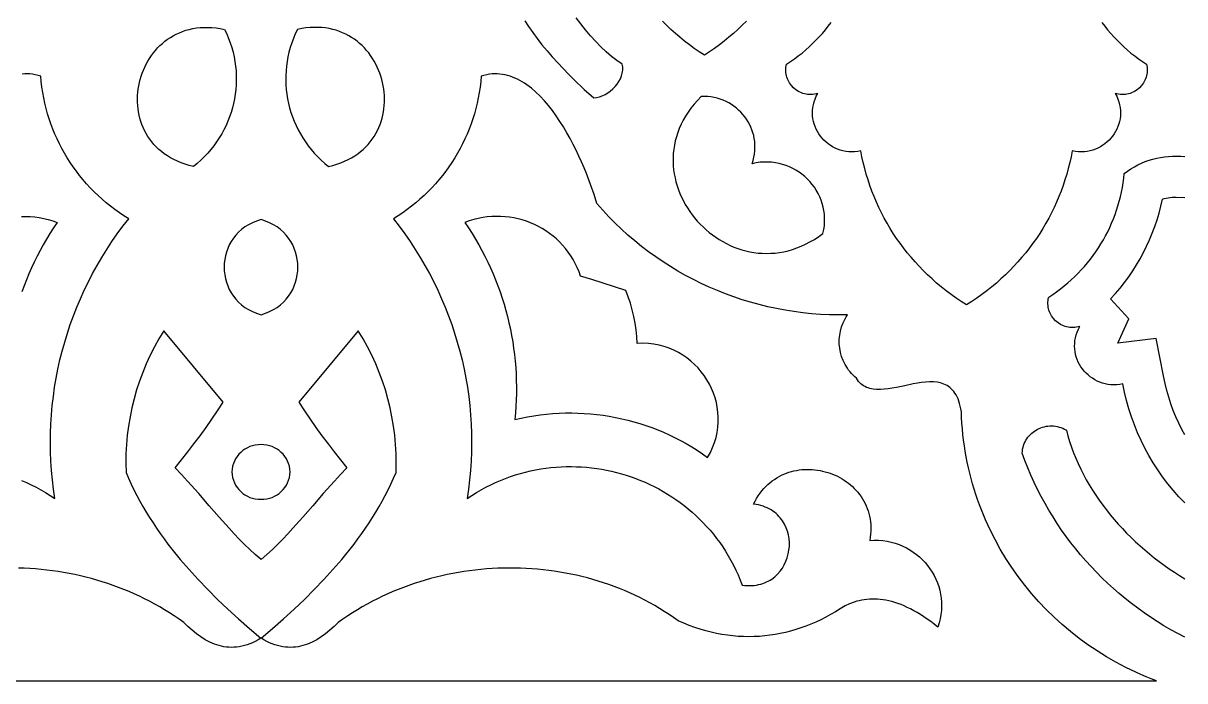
# Model space of a CAD drawing. Extents: x 50 to 3710, y -977 to -877.
# Drawn here: x 1184.6 to 1269.8, y -977.1 to -928.9 of the extents above; entities that cross this region are included whole.
import ezdxf

# ---------------------------------------------------------------- set-up
doc = ezdxf.new("R2010")
doc.units = 0
doc.layers.add('LAYER_1', color=18, linetype='CONTINUOUS')

msp = doc.modelspace()

# ---------------------------------------------------------------- linework, layer by layer
at = {"layer": 'LAYER_1'}
for points in [[(1221.432, -928.699), (1221.699, -929.126), (1221.999, -929.561), (1222.328, -930.004), (1222.68, -930.449), (1223.051, -930.894), (1223.436, -931.336), (1223.831, -931.77), (1224.231, -932.195), (1224.631, -932.606), (1225.027, -933), (1225.787, -933.724), (1226.474, -934.341), (1226.681, -934.319), (1226.89, -934.27), (1227.099, -934.196), (1227.304, -934.099), (1227.504, -933.981), (1227.695, -933.844), (1227.875, -933.69), (1228.041, -933.521), (1228.191, -933.34), (1228.322, -933.147), (1228.431, -932.946), (1228.516, -932.738), (1228.575, -932.525), (1228.593, -932.417), (1228.604, -932.309), (1228.607, -932.2), (1228.602, -932.092), (1228.587, -931.984), (1228.564, -931.876), (1228.172, -931.607), (1227.78, -931.303), (1227.39, -930.966), (1227.003, -930.601), (1226.622, -930.211), (1226.248, -929.8), (1225.885, -929.371), (1225.532, -928.927), (1225.193, -928.473)], [(1237.681, -928.717), (1237.373, -929.025), (1237.056, -929.326), (1236.731, -929.62), (1236.396, -929.906), (1236.054, -930.185), (1235.702, -930.456), (1235.342, -930.72), (1234.974, -930.975), (1234.598, -931.222), (1234.221, -930.975), (1233.853, -930.72), (1233.493, -930.456), (1233.142, -930.185), (1232.799, -929.906), (1232.465, -929.62), (1232.14, -929.326), (1231.823, -929.025), (1231.515, -928.717)], [(1263.767, -928.822), (1263.974, -929.094), (1264.188, -929.361), (1264.41, -929.623), (1264.639, -929.878), (1264.876, -930.127), (1265.121, -930.37), (1265.372, -930.606), (1265.632, -930.835), (1265.898, -931.058), (1266.171, -931.273), (1266.451, -931.482), (1266.738, -931.683), (1267.031, -931.876), (1267.059, -932.002), (1267.078, -932.127), (1267.088, -932.251), (1267.089, -932.373), (1267.081, -932.493), (1267.066, -932.611), (1267.042, -932.726), (1267.011, -932.839), (1266.973, -932.949), (1266.928, -933.055), (1266.817, -933.257), (1266.682, -933.443), (1266.525, -933.61), (1266.348, -933.757), (1266.154, -933.881), (1265.944, -933.98), (1265.834, -934.019), (1265.721, -934.052), (1265.605, -934.077), (1265.487, -934.094), (1265.367, -934.104), (1265.244, -934.106), (1265.121, -934.099), (1264.996, -934.084), (1264.87, -934.06), (1264.744, -934.026), (1264.852, -934.23), (1264.941, -934.436), (1265.013, -934.643), (1265.067, -934.851), (1265.105, -935.058), (1265.127, -935.265), (1265.132, -935.47), (1265.122, -935.673), (1265.098, -935.873), (1265.059, -936.07), (1265.006, -936.263), (1264.94, -936.451), (1264.861, -936.634), (1264.77, -936.811), (1264.667, -936.981), (1264.552, -937.144), (1264.427, -937.299), (1264.291, -937.445), (1264.146, -937.582), (1263.991, -937.71), (1263.828, -937.826), (1263.656, -937.932), (1263.476, -938.026), (1263.289, -938.107), (1263.095, -938.175), (1262.895, -938.229), (1262.689, -938.269), (1262.478, -938.294), (1262.261, -938.303), (1262.041, -938.296), (1261.817, -938.271), (1261.589, -938.229), (1261.504, -938.662), (1261.408, -939.091), (1261.302, -939.517), (1261.184, -939.939), (1261.056, -940.357), (1260.917, -940.771), (1260.767, -941.18), (1260.607, -941.585), (1260.437, -941.986), (1260.256, -942.382), (1260.065, -942.772), (1259.864, -943.158), (1259.653, -943.538), (1259.432, -943.913), (1259.2, -944.282), (1258.959, -944.646), (1258.709, -945.003), (1258.448, -945.354), (1258.178, -945.699), (1257.898, -946.037), (1257.609, -946.369), (1257.311, -946.694), (1257.003, -947.012), (1256.687, -947.322), (1256.361, -947.625), (1256.026, -947.921), (1255.682, -948.209), (1255.329, -948.489), (1254.967, -948.761), (1254.597, -949.025), (1254.218, -949.28), (1253.831, -949.527), (1253.443, -949.28), (1253.064, -949.025), (1252.694, -948.761), (1252.332, -948.489), (1251.98, -948.209), (1251.636, -947.921), (1251.301, -947.625), (1250.975, -947.322), (1250.658, -947.012), (1250.35, -946.694), (1250.052, -946.369), (1249.763, -946.037), (1249.483, -945.699), (1249.213, -945.354), (1248.953, -945.003), (1248.702, -944.646), (1248.461, -944.282), (1248.23, -943.913), (1248.009, -943.538), (1247.797, -943.158), (1247.596, -942.772), (1247.405, -942.382), (1247.224, -941.986), (1247.054, -941.585), (1246.894, -941.18), (1246.745, -940.771), (1246.606, -940.357), (1246.477, -939.939), (1246.36, -939.517), (1246.253, -939.091), (1246.157, -938.662), (1246.073, -938.229), (1245.845, -938.271), (1245.62, -938.296), (1245.4, -938.303), (1245.184, -938.294), (1244.972, -938.269), (1244.766, -938.229), (1244.566, -938.175), (1244.372, -938.107), (1244.185, -938.026), (1244.005, -937.932), (1243.834, -937.826), (1243.67, -937.71), (1243.515, -937.582), (1243.37, -937.445), (1243.234, -937.299), (1243.109, -937.144), (1242.995, -936.981), (1242.892, -936.811), (1242.8, -936.634), (1242.721, -936.451), (1242.655, -936.263), (1242.603, -936.07), (1242.564, -935.873), (1242.539, -935.673), (1242.529, -935.47), (1242.535, -935.265), (1242.556, -935.058), (1242.594, -934.851), (1242.648, -934.643), (1242.72, -934.436), (1242.81, -934.23), (1242.918, -934.026), (1242.791, -934.06), (1242.665, -934.084), (1242.541, -934.099), (1242.417, -934.106), (1242.295, -934.104), (1242.175, -934.094), (1242.056, -934.077), (1241.941, -934.052), (1241.828, -934.019), (1241.718, -933.98), (1241.508, -933.881), (1241.313, -933.757), (1241.136, -933.61), (1240.979, -933.443), (1240.844, -933.257), (1240.734, -933.055), (1240.688, -932.949), (1240.65, -932.839), (1240.619, -932.726), (1240.596, -932.611), (1240.58, -932.493), (1240.573, -932.373), (1240.574, -932.251), (1240.583, -932.127), (1240.602, -932.002), (1240.63, -931.876), (1240.923, -931.683), (1241.21, -931.482), (1241.49, -931.273), (1241.764, -931.058), (1242.03, -930.835), (1242.289, -930.606), (1242.541, -930.37), (1242.785, -930.127), (1243.022, -929.878), (1243.252, -929.623), (1243.474, -929.361), (1243.688, -929.094), (1243.894, -928.822)], [(1136.349, -977.082), (1202.062, -977.082), (1267.775, -977.082), (1267.39, -976.936), (1267.008, -976.783), (1266.63, -976.623), (1266.256, -976.457), (1265.885, -976.285), (1265.519, -976.106), (1264.798, -975.728), (1264.095, -975.326), (1263.408, -974.9), (1262.74, -974.45), (1262.089, -973.977), (1261.458, -973.482), (1260.847, -972.965), (1260.255, -972.427), (1259.684, -971.868), (1259.134, -971.29), (1258.606, -970.692), (1258.101, -970.076), (1257.618, -969.442), (1257.158, -968.79), (1256.723, -968.122), (1256.312, -967.438), (1255.926, -966.738), (1255.566, -966.024), (1255.232, -965.295), (1255.075, -964.926), (1254.924, -964.553), (1254.781, -964.177), (1254.644, -963.798), (1254.515, -963.416), (1254.392, -963.031), (1254.277, -962.643), (1254.168, -962.252), (1254.067, -961.858), (1253.973, -961.462), (1253.887, -961.063), (1253.808, -960.661), (1253.737, -960.257), (1253.673, -959.851), (1253.617, -959.442), (1253.568, -959.031), (1253.528, -958.619), (1253.495, -958.204), (1253.47, -957.787), (1253.453, -957.368), (1253.417, -957.15), (1253.375, -956.946), (1253.325, -956.755), (1253.269, -956.578), (1253.207, -956.413), (1253.139, -956.26), (1253.066, -956.12), (1252.986, -955.991), (1252.902, -955.873), (1252.812, -955.766), (1252.717, -955.669), (1252.617, -955.583), (1252.512, -955.505), (1252.404, -955.437), (1252.291, -955.378), (1252.174, -955.327), (1252.053, -955.284), (1251.929, -955.248), (1251.67, -955.198), (1251.399, -955.174), (1251.118, -955.172), (1250.828, -955.188), (1250.53, -955.221), (1250.227, -955.267), (1249.92, -955.322), (1249.3, -955.448), (1248.683, -955.574), (1248.379, -955.629), (1248.081, -955.675), (1247.79, -955.708), (1247.508, -955.725), (1247.236, -955.723), (1246.976, -955.698), (1246.729, -955.649), (1246.611, -955.613), (1246.497, -955.57), (1246.388, -955.519), (1246.282, -955.46), (1246.182, -955.392), (1246.086, -955.315), (1245.995, -955.228), (1245.909, -955.132), (1245.828, -955.025), (1245.753, -954.907), (1245.626, -954.795), (1245.505, -954.678), (1245.391, -954.557), (1245.283, -954.431), (1245.182, -954.302), (1245.088, -954.169), (1244.921, -953.893), (1244.781, -953.606), (1244.668, -953.309), (1244.583, -953.005), (1244.526, -952.695), (1244.497, -952.382), (1244.497, -952.067), (1244.525, -951.752), (1244.581, -951.44), (1244.666, -951.133), (1244.78, -950.832), (1244.848, -950.685), (1244.924, -950.54), (1245.006, -950.397), (1245.096, -950.258), (1244.434, -950.263), (1243.774, -950.25), (1243.116, -950.219), (1242.462, -950.169), (1241.81, -950.102), (1241.162, -950.017), (1240.518, -949.914), (1239.878, -949.794), (1239.243, -949.657), (1238.613, -949.502), (1237.988, -949.331), (1237.369, -949.143), (1236.755, -948.938), (1236.148, -948.716), (1235.548, -948.479), (1234.955, -948.225), (1234.369, -947.955), (1233.79, -947.669), (1233.22, -947.367), (1232.659, -947.05), (1232.106, -946.718), (1231.562, -946.37), (1231.027, -946.007), (1230.502, -945.629), (1229.988, -945.237), (1229.484, -944.83), (1228.991, -944.408), (1228.509, -943.972), (1228.038, -943.522), (1227.579, -943.058), (1227.133, -942.58), (1226.699, -942.088), (1226.499, -941.427), (1226.245, -940.687), (1225.941, -939.888), (1225.771, -939.472), (1225.588, -939.049), (1225.393, -938.62), (1225.187, -938.189), (1224.97, -937.757), (1224.742, -937.326), (1224.502, -936.9), (1224.253, -936.481), (1223.993, -936.07), (1223.722, -935.671), (1223.442, -935.285), (1223.153, -934.916), (1222.854, -934.564), (1222.546, -934.234), (1222.229, -933.927), (1221.903, -933.645), (1221.569, -933.392), (1221.399, -933.276), (1221.227, -933.168), (1221.052, -933.068), (1220.876, -932.977), (1220.698, -932.895), (1220.519, -932.821), (1220.337, -932.757), (1220.153, -932.703), (1219.968, -932.659), (1219.781, -932.624), (1219.592, -932.601), (1219.402, -932.588), (1219.209, -932.586), (1219.015, -932.596), (1218.82, -932.617), (1218.623, -932.651), (1218.424, -932.697), (1218.224, -932.755), (1218.188, -933.157), (1218.14, -933.557), (1218.081, -933.954), (1218.009, -934.348), (1217.926, -934.738), (1217.831, -935.125), (1217.725, -935.509), (1217.607, -935.888), (1217.479, -936.263), (1217.339, -936.633), (1217.189, -936.999), (1217.028, -937.36), (1216.856, -937.716), (1216.674, -938.067), (1216.482, -938.412), (1216.28, -938.751), (1216.067, -939.084), (1215.845, -939.411), (1215.613, -939.732), (1215.371, -940.046), (1215.12, -940.353), (1214.859, -940.653), (1214.59, -940.946), (1214.311, -941.231), (1214.023, -941.508), (1213.727, -941.777), (1213.422, -942.038), (1213.109, -942.291), (1212.787, -942.535), (1212.457, -942.77), (1212.119, -942.996), (1211.772, -943.212), (1212.198, -943.761), (1212.608, -944.318), (1213.001, -944.884), (1213.38, -945.459), (1213.742, -946.042), (1214.088, -946.633), (1214.418, -947.232), (1214.732, -947.838), (1215.029, -948.451), (1215.311, -949.07), (1215.575, -949.696), (1215.824, -950.328), (1216.055, -950.965), (1216.27, -951.608), (1216.468, -952.256), (1216.65, -952.909), (1216.814, -953.565), (1216.961, -954.226), (1217.091, -954.891), (1217.204, -955.559), (1217.3, -956.23), (1217.378, -956.903), (1217.438, -957.58), (1217.481, -958.258), (1217.507, -958.937), (1217.515, -959.619), (1217.505, -960.301), (1217.476, -960.984), (1217.43, -961.668), (1217.366, -962.351), (1217.284, -963.035), (1217.183, -963.717), (1217.524, -963.493), (1217.868, -963.281), (1218.216, -963.081), (1218.567, -962.892), (1218.921, -962.714), (1219.278, -962.548), (1219.638, -962.393), (1220.001, -962.25), (1220.365, -962.118), (1220.732, -961.996), (1221.1, -961.886), (1221.47, -961.788), (1221.842, -961.699), (1222.214, -961.622), (1222.588, -961.556), (1222.962, -961.5), (1223.337, -961.455), (1223.711, -961.421), (1224.086, -961.397), (1224.461, -961.384), (1224.835, -961.381), (1225.209, -961.388), (1225.582, -961.405), (1225.953, -961.433), (1226.324, -961.471), (1226.693, -961.519), (1227.06, -961.577), (1227.425, -961.644), (1227.788, -961.722), (1228.148, -961.809), (1228.506, -961.906), (1228.861, -962.012), (1229.213, -962.128), (1229.561, -962.254), (1229.906, -962.389), (1230.248, -962.533), (1230.585, -962.687), (1230.918, -962.849), (1231.247, -963.021), (1231.571, -963.202), (1231.89, -963.392), (1232.204, -963.59), (1232.512, -963.798), (1232.816, -964.014), (1233.113, -964.239), (1233.404, -964.473), (1233.689, -964.715), (1233.968, -964.966), (1234.24, -965.225), (1234.505, -965.493), (1234.763, -965.768), (1235.014, -966.052), (1235.257, -966.344), (1235.493, -966.644), (1235.72, -966.953), (1235.939, -967.269), (1236.15, -967.592), (1236.352, -967.924), (1236.546, -968.264), (1236.73, -968.611), (1236.905, -968.965), (1237.07, -969.327), (1237.225, -969.697), (1237.371, -970.074), (1237.557, -970.095), (1237.738, -970.106), (1237.915, -970.109), (1238.087, -970.103), (1238.254, -970.089), (1238.417, -970.066), (1238.574, -970.036), (1238.727, -969.998), (1238.874, -969.952), (1239.017, -969.9), (1239.154, -969.841), (1239.286, -969.775), (1239.414, -969.703), (1239.536, -969.625), (1239.764, -969.452), (1239.971, -969.259), (1240.157, -969.047), (1240.321, -968.819), (1240.463, -968.577), (1240.583, -968.323), (1240.68, -968.059), (1240.754, -967.788), (1240.805, -967.511), (1240.832, -967.231), (1240.835, -966.95), (1240.814, -966.67), (1240.769, -966.393), (1240.699, -966.122), (1240.603, -965.859), (1240.483, -965.606), (1240.336, -965.364), (1240.253, -965.249), (1240.164, -965.137), (1240.068, -965.029), (1239.965, -964.926), (1239.856, -964.828), (1239.74, -964.734), (1239.617, -964.645), (1239.488, -964.562), (1239.351, -964.485), (1239.208, -964.414), (1239.058, -964.349), (1238.901, -964.29), (1238.737, -964.239), (1238.566, -964.194), (1238.388, -964.157), (1238.203, -964.127), (1238.313, -963.914), (1238.429, -963.711), (1238.552, -963.518), (1238.681, -963.334), (1238.817, -963.161), (1238.958, -962.997), (1239.104, -962.842), (1239.255, -962.697), (1239.411, -962.561), (1239.572, -962.435), (1239.737, -962.317), (1239.906, -962.209), (1240.078, -962.11), (1240.254, -962.019), (1240.432, -961.938), (1240.614, -961.865), (1240.798, -961.801), (1240.984, -961.745), (1241.171, -961.697), (1241.361, -961.658), (1241.551, -961.628), (1241.743, -961.605), (1241.935, -961.59), (1242.127, -961.584), (1242.32, -961.585), (1242.512, -961.594), (1242.704, -961.611), (1242.895, -961.635), (1243.085, -961.667), (1243.274, -961.706), (1243.645, -961.807), (1243.828, -961.868), (1244.008, -961.936), (1244.185, -962.01), (1244.358, -962.092), (1244.529, -962.181), (1244.695, -962.276), (1244.858, -962.378), (1245.016, -962.486), (1245.17, -962.601), (1245.318, -962.722), (1245.461, -962.849), (1245.599, -962.982), (1245.731, -963.122), (1245.857, -963.267), (1245.976, -963.418), (1246.089, -963.575), (1246.194, -963.738), (1246.293, -963.906), (1246.383, -964.08), (1246.466, -964.259), (1246.541, -964.443), (1246.607, -964.632), (1246.664, -964.827), (1246.712, -965.027), (1246.751, -965.231), (1246.78, -965.441), (1246.8, -965.655), (1246.809, -965.873), (1246.807, -966.097), (1246.795, -966.324), (1246.771, -966.557), (1246.736, -966.793), (1247.062, -966.778), (1247.382, -966.783), (1247.696, -966.808), (1248.004, -966.852), (1248.304, -966.915), (1248.597, -966.996), (1248.881, -967.094), (1249.157, -967.209), (1249.423, -967.339), (1249.679, -967.485), (1249.925, -967.645), (1250.16, -967.819), (1250.384, -968.006), (1250.595, -968.206), (1250.794, -968.417), (1250.979, -968.639), (1251.151, -968.872), (1251.309, -969.115), (1251.452, -969.366), (1251.58, -969.626), (1251.692, -969.894), (1251.788, -970.169), (1251.867, -970.45), (1251.929, -970.736), (1251.972, -971.028), (1251.998, -971.323), (1252.004, -971.623), (1251.99, -971.925), (1251.957, -972.23), (1251.903, -972.536), (1251.828, -972.842), (1251.731, -973.15), (1251.468, -972.941), (1251.209, -972.746), (1250.953, -972.562), (1250.7, -972.39), (1250.451, -972.23), (1250.205, -972.081), (1249.962, -971.944), (1249.723, -971.818), (1249.487, -971.702), (1249.254, -971.598), (1249.024, -971.503), (1248.797, -971.42), (1248.574, -971.346), (1248.354, -971.282), (1248.137, -971.228), (1247.923, -971.183), (1247.712, -971.147), (1247.505, -971.121), (1247.3, -971.104), (1247.099, -971.095), (1246.9, -971.094), (1246.705, -971.102), (1246.513, -971.118), (1246.324, -971.142), (1246.138, -971.174), (1245.955, -971.213), (1245.775, -971.259), (1245.598, -971.313), (1245.253, -971.44), (1244.919, -971.593), (1244.569, -971.818), (1244.215, -972.033), (1243.859, -972.236), (1243.501, -972.428), (1243.14, -972.608), (1242.776, -972.777), (1242.41, -972.933), (1242.042, -973.078), (1241.672, -973.211), (1241.299, -973.332), (1240.924, -973.44), (1240.548, -973.536), (1240.169, -973.62), (1239.788, -973.691), (1239.406, -973.749), (1239.021, -973.795), (1238.635, -973.827), (1238.247, -973.847), (1237.858, -973.854), (1237.467, -973.847), (1237.075, -973.827), (1236.681, -973.794), (1236.286, -973.747), (1235.889, -973.686), (1235.491, -973.611), (1235.093, -973.523), (1234.693, -973.421), (1234.291, -973.304), (1233.889, -973.173), (1233.486, -973.028), (1233.083, -972.869), (1232.678, -972.695), (1232.342, -972.455), (1232.001, -972.222), (1231.655, -971.997), (1231.305, -971.78), (1230.95, -971.571), (1230.592, -971.369), (1230.229, -971.175), (1229.862, -970.988), (1229.491, -970.81), (1229.117, -970.639), (1228.739, -970.475), (1228.358, -970.319), (1227.974, -970.171), (1227.587, -970.031), (1227.197, -969.898), (1226.804, -969.773), (1226.408, -969.656), (1226.011, -969.546), (1225.611, -969.444), (1225.209, -969.35), (1224.804, -969.263), (1224.398, -969.184), (1223.991, -969.113), (1223.582, -969.049), (1223.171, -968.993), (1222.76, -968.945), (1222.347, -968.904), (1221.934, -968.871), (1221.519, -968.846), (1221.104, -968.829), (1220.689, -968.819), (1220.273, -968.817), (1219.858, -968.822), (1219.442, -968.835), (1219.026, -968.856), (1218.611, -968.885), (1218.196, -968.921), (1217.782, -968.965), (1217.369, -969.016), (1216.956, -969.075), (1216.545, -969.142), (1216.135, -969.217), (1215.726, -969.299), (1215.319, -969.389), (1214.913, -969.487), (1214.509, -969.592), (1214.108, -969.705), (1213.708, -969.826), (1213.311, -969.955), (1212.916, -970.091), (1212.523, -970.234), (1212.134, -970.386), (1211.747, -970.545), (1211.364, -970.712), (1210.983, -970.886), (1210.606, -971.069), (1210.233, -971.259), (1209.863, -971.456), (1209.497, -971.661), (1209.135, -971.874), (1208.777, -972.095), (1208.423, -972.323), (1208.074, -972.559), (1207.729, -972.803), (1207.423, -973.102), (1207.112, -973.381), (1206.797, -973.637), (1206.476, -973.869), (1206.15, -974.074), (1205.817, -974.25), (1205.649, -974.327), (1205.478, -974.396), (1205.306, -974.457), (1205.132, -974.509), (1204.956, -974.552), (1204.779, -974.586), (1204.599, -974.611), (1204.417, -974.627), (1204.234, -974.632), (1204.048, -974.628), (1203.86, -974.613), (1203.67, -974.588), (1203.477, -974.551), (1203.283, -974.504), (1203.085, -974.445), (1202.886, -974.374), (1202.684, -974.292), (1202.48, -974.197), (1202.273, -974.09), (1202.063, -973.97), (1202.897, -973.26), (1203.705, -972.549), (1204.487, -971.835), (1205.243, -971.118), (1205.971, -970.396), (1206.671, -969.669), (1207.342, -968.934), (1207.984, -968.191), (1208.294, -967.816), (1208.595, -967.438), (1208.89, -967.058), (1209.176, -966.676), (1209.454, -966.29), (1209.725, -965.901), (1209.987, -965.509), (1210.241, -965.113), (1210.487, -964.714), (1210.724, -964.311), (1210.953, -963.905), (1211.173, -963.494), (1211.385, -963.08), (1211.588, -962.661), (1211.782, -962.238), (1211.968, -961.81), (1211.983, -961.124), (1211.973, -960.44), (1211.937, -959.759), (1211.875, -959.08), (1211.787, -958.405), (1211.674, -957.734), (1211.537, -957.068), (1211.374, -956.408), (1211.187, -955.755), (1210.975, -955.108), (1210.738, -954.47), (1210.478, -953.839), (1210.193, -953.218), (1209.885, -952.607), (1209.553, -952.006), (1209.197, -951.416), (1204.829, -956.666), (1205.244, -957.286), (1205.666, -957.902), (1206.097, -958.512), (1206.535, -959.116), (1206.981, -959.715), (1207.435, -960.309), (1207.896, -960.897), (1208.365, -961.479), (1207.899, -961.967), (1207.456, -962.443), (1206.628, -963.364), (1205.859, -964.246), (1205.125, -965.092), (1204.402, -965.905), (1204.037, -966.301), (1203.666, -966.69), (1203.286, -967.073), (1202.894, -967.45), (1202.487, -967.821), (1202.062, -968.187), (1201.637, -967.821), (1201.23, -967.45), (1200.838, -967.073), (1200.458, -966.69), (1200.087, -966.301), (1199.722, -965.905), (1198.999, -965.092), (1198.265, -964.246), (1197.496, -963.364), (1196.668, -962.443), (1196.225, -961.967), (1195.759, -961.479), (1196.228, -960.897), (1196.689, -960.309), (1197.143, -959.715), (1197.589, -959.116), (1198.027, -958.512), (1198.458, -957.902), (1198.881, -957.286), (1199.296, -956.666), (1194.927, -951.416), (1194.571, -952.006), (1194.239, -952.607), (1193.931, -953.218), (1193.646, -953.839), (1193.386, -954.47), (1193.15, -955.108), (1192.938, -955.755), (1192.75, -956.408), (1192.587, -957.068), (1192.45, -957.734), (1192.337, -958.405), (1192.25, -959.08), (1192.188, -959.759), (1192.151, -960.44), (1192.141, -961.124), (1192.156, -961.81), (1192.342, -962.238), (1192.536, -962.661), (1192.739, -963.08), (1192.951, -963.494), (1193.171, -963.905), (1193.4, -964.311), (1193.637, -964.714), (1193.883, -965.113), (1194.137, -965.509), (1194.399, -965.901), (1194.67, -966.29), (1194.948, -966.676), (1195.235, -967.058), (1195.529, -967.438), (1196.14, -968.191), (1196.782, -968.934), (1197.453, -969.669), (1198.153, -970.396), (1198.881, -971.118), (1199.637, -971.835), (1200.419, -972.549), (1201.227, -973.26), (1202.061, -973.97), (1201.851, -974.09), (1201.644, -974.197), (1201.44, -974.292), (1201.238, -974.374), (1201.039, -974.445), (1200.842, -974.504), (1200.647, -974.551), (1200.454, -974.588), (1200.264, -974.613), (1200.076, -974.628), (1199.891, -974.632), (1199.707, -974.627), (1199.525, -974.611), (1199.346, -974.586), (1199.168, -974.552), (1198.992, -974.509), (1198.818, -974.457), (1198.646, -974.396), (1198.475, -974.327), (1198.307, -974.25), (1197.974, -974.074), (1197.648, -973.869), (1197.327, -973.637), (1197.012, -973.381), (1196.701, -973.102), (1196.395, -972.803), (1196.051, -972.559), (1195.701, -972.323), (1195.348, -972.095), (1194.989, -971.874), (1194.627, -971.661), (1194.261, -971.456), (1193.891, -971.259), (1193.518, -971.069), (1193.141, -970.886), (1192.76, -970.712), (1192.377, -970.545), (1191.99, -970.386), (1191.601, -970.234), (1191.208, -970.091), (1190.813, -969.955), (1190.416, -969.826), (1190.017, -969.705), (1189.615, -969.592), (1189.211, -969.487), (1188.805, -969.389), (1188.398, -969.299), (1187.989, -969.217), (1187.579, -969.142), (1187.168, -969.075), (1186.755, -969.016), (1186.342, -968.965), (1185.928, -968.921), (1185.513, -968.885), (1185.098, -968.856), (1184.682, -968.835), (1184.266, -968.822)], [(1184.486, -962.393), (1184.846, -962.548), (1185.203, -962.714), (1185.557, -962.892), (1185.908, -963.081), (1186.256, -963.281), (1186.6, -963.493), (1186.941, -963.717), (1186.84, -963.035), (1186.758, -962.351), (1186.694, -961.668), (1186.648, -960.984), (1186.62, -960.301), (1186.609, -959.619), (1186.617, -958.937), (1186.643, -958.258), (1186.686, -957.58), (1186.746, -956.903), (1186.825, -956.23), (1186.92, -955.559), (1187.033, -954.891), (1187.163, -954.226), (1187.31, -953.565), (1187.475, -952.909), (1187.656, -952.256), (1187.854, -951.608), (1188.069, -950.965), (1188.3, -950.328), (1188.549, -949.696), (1188.813, -949.07), (1189.095, -948.451), (1189.392, -947.838), (1189.706, -947.232), (1190.036, -946.633), (1190.382, -946.042), (1190.745, -945.459), (1191.123, -944.884), (1191.517, -944.318), (1191.926, -943.761), (1192.352, -943.212), (1192.006, -942.996), (1191.667, -942.77), (1191.337, -942.535), (1191.015, -942.291), (1190.702, -942.038), (1190.397, -941.777), (1190.101, -941.508), (1189.813, -941.231), (1189.534, -940.946), (1189.265, -940.653), (1189.004, -940.353), (1188.753, -940.046), (1188.511, -939.732), (1188.279, -939.411), (1188.057, -939.084), (1187.845, -938.751), (1187.642, -938.412), (1187.45, -938.067), (1187.268, -937.716), (1187.096, -937.36), (1186.935, -936.999), (1186.785, -936.633), (1186.645, -936.263), (1186.517, -935.888), (1186.399, -935.509), (1186.293, -935.125), (1186.198, -934.738), (1186.115, -934.348), (1186.044, -933.954), (1185.984, -933.557), (1185.936, -933.157), (1185.9, -932.755), (1185.7, -932.697), (1185.501, -932.651), (1185.304, -932.617), (1185.109, -932.596), (1184.915, -932.586), (1184.723, -932.588), (1184.532, -932.601)], [(1269.847, -964.047), (1269.412, -963.59), (1268.996, -963.118), (1268.599, -962.633), (1268.222, -962.134), (1267.865, -961.623), (1267.528, -961.1), (1267.21, -960.565), (1266.914, -960.019), (1266.638, -959.462), (1266.383, -958.896), (1266.149, -958.319), (1265.936, -957.734), (1265.746, -957.14), (1265.577, -956.537), (1265.43, -955.927), (1265.305, -955.31), (1265.078, -955.352), (1264.853, -955.377), (1264.633, -955.384), (1264.416, -955.375), (1264.205, -955.35), (1263.999, -955.31), (1263.799, -955.256), (1263.605, -955.188), (1263.418, -955.107), (1263.238, -955.013), (1263.066, -954.907), (1262.903, -954.791), (1262.748, -954.663), (1262.603, -954.526), (1262.467, -954.38), (1262.342, -954.225), (1262.228, -954.062), (1262.124, -953.892), (1262.033, -953.715), (1261.954, -953.532), (1261.888, -953.344), (1261.835, -953.151), (1261.796, -952.954), (1261.772, -952.754), (1261.762, -952.551), (1261.768, -952.346), (1261.789, -952.139), (1261.827, -951.932), (1261.881, -951.724), (1261.953, -951.517), (1262.043, -951.311), (1262.151, -951.107), (1262.024, -951.141), (1261.898, -951.165), (1261.773, -951.18), (1261.65, -951.187), (1261.528, -951.185), (1261.407, -951.176), (1261.289, -951.158), (1261.174, -951.133), (1261.061, -951.1), (1260.95, -951.061), (1260.74, -950.962), (1260.546, -950.838), (1260.369, -950.691), (1260.212, -950.524), (1260.077, -950.338), (1259.967, -950.136), (1259.921, -950.03), (1259.883, -949.92), (1259.852, -949.807), (1259.829, -949.692), (1259.813, -949.574), (1259.805, -949.454), (1259.806, -949.332), (1259.816, -949.208), (1259.835, -949.083), (1259.863, -948.957), (1260.156, -948.764), (1260.443, -948.563), (1260.723, -948.355), (1260.996, -948.139), (1261.263, -947.916), (1261.522, -947.687), (1261.773, -947.451), (1262.018, -947.208), (1262.255, -946.959), (1262.485, -946.704), (1262.706, -946.443), (1262.92, -946.175), (1263.127, -945.903), (1263.325, -945.625), (1263.515, -945.341), (1263.697, -945.053), (1263.871, -944.759), (1264.036, -944.461), (1264.192, -944.158), (1264.34, -943.851), (1264.48, -943.54), (1264.61, -943.224), (1264.732, -942.905), (1264.844, -942.582), (1264.947, -942.255), (1265.041, -941.926), (1265.126, -941.593), (1265.201, -941.257), (1265.266, -940.918), (1265.322, -940.576), (1265.368, -940.233), (1265.404, -939.887), (1265.644, -939.711), (1265.892, -939.548), (1266.147, -939.398), (1266.408, -939.26), (1266.675, -939.135), (1266.947, -939.024), (1267.224, -938.925), (1267.505, -938.84), (1267.79, -938.768), (1268.078, -938.709), (1268.369, -938.665), (1268.662, -938.634), (1268.957, -938.616), (1269.253, -938.613), (1269.55, -938.624), (1269.847, -938.649)], [(1269.847, -959.06), (1269.625, -958.652), (1269.399, -958.196), (1269.189, -957.73), (1268.997, -957.257), (1268.823, -956.776), (1268.666, -956.287), (1268.526, -955.791), (1268.405, -955.288), (1268.292, -954.725), (1267.74, -951.989), (1264.93, -952.333), (1265.744, -950.541), (1264.403, -949.089), (1264.758, -948.7), (1265.098, -948.3), (1265.423, -947.889), (1265.733, -947.468), (1266.028, -947.038), (1266.307, -946.598), (1266.57, -946.149), (1266.818, -945.691), (1267.05, -945.226), (1267.265, -944.753), (1267.463, -944.272), (1267.645, -943.784), (1267.81, -943.29), (1267.958, -942.79), (1268.088, -942.285), (1268.201, -941.774), (1268.333, -941.73), (1268.621, -941.665), (1268.915, -941.627), (1269.212, -941.616), (1269.847, -941.655)], [(1184.478, -943.039), (1184.805, -943.035), (1185.133, -943.048), (1185.462, -943.077), (1185.792, -943.124), (1186.121, -943.188), (1186.449, -943.269), (1186.776, -943.369), (1187.101, -943.487), (1186.834, -943.887), (1186.575, -944.292), (1186.327, -944.701), (1186.087, -945.116), (1185.858, -945.534), (1185.638, -945.957), (1185.427, -946.384), (1185.227, -946.815), (1185.036, -947.25), (1184.855, -947.689), (1184.684, -948.131), (1184.523, -948.576)], [(1269.847, -973.893), (1269.33, -973.623), (1268.82, -973.342), (1268.319, -973.049), (1267.825, -972.745), (1267.34, -972.43), (1266.862, -972.104), (1266.394, -971.768), (1265.933, -971.421), (1265.482, -971.063), (1265.039, -970.696), (1264.606, -970.318), (1264.182, -969.931), (1263.767, -969.534), (1263.362, -969.128), (1262.967, -968.712), (1262.582, -968.287), (1262.207, -967.853), (1261.842, -967.411), (1261.488, -966.959), (1261.144, -966.5), (1260.811, -966.032), (1260.489, -965.556), (1260.179, -965.072), (1259.88, -964.581), (1259.592, -964.082), (1259.316, -963.575), (1259.052, -963.062), (1258.8, -962.541), (1258.56, -962.014), (1258.333, -961.479), (1258.118, -960.939), (1257.916, -960.392), (1257.928, -960.244), (1257.95, -960.101), (1257.981, -959.962), (1258.021, -959.828), (1258.07, -959.698), (1258.126, -959.574), (1258.191, -959.454), (1258.262, -959.34), (1258.34, -959.231), (1258.425, -959.128), (1258.516, -959.031), (1258.613, -958.94), (1258.715, -958.855), (1258.822, -958.777), (1258.934, -958.705), (1259.049, -958.641), (1259.169, -958.583), (1259.292, -958.533), (1259.418, -958.491), (1259.547, -958.456), (1259.677, -958.429), (1259.81, -958.41), (1259.945, -958.399), (1260.08, -958.397), (1260.216, -958.404), (1260.352, -958.42), (1260.489, -958.444), (1260.625, -958.478), (1260.76, -958.522), (1260.893, -958.575), (1261.026, -958.638), (1261.156, -958.712), (1261.268, -959.129), (1261.394, -959.543), (1261.533, -959.954), (1261.684, -960.361), (1261.848, -960.765), (1262.023, -961.165), (1262.211, -961.561), (1262.41, -961.953), (1262.62, -962.34), (1262.841, -962.723), (1263.072, -963.101), (1263.314, -963.474), (1263.566, -963.842), (1263.827, -964.205), (1264.098, -964.562), (1264.378, -964.913), (1264.666, -965.258), (1264.963, -965.598), (1265.269, -965.93), (1265.582, -966.257), (1265.903, -966.577), (1266.231, -966.89), (1266.566, -967.195), (1266.907, -967.494), (1267.256, -967.785), (1267.61, -968.069), (1267.97, -968.344), (1268.335, -968.612), (1268.706, -968.871), (1269.082, -969.122), (1269.462, -969.365), (1269.847, -969.599)]]:
    msp.add_lwpolyline(points, dxfattribs=at)
for points in [[(1197.099, -939.377), (1196.787, -939.3), (1196.489, -939.211), (1196.203, -939.111), (1195.93, -938.999), (1195.67, -938.877), (1195.423, -938.745), (1195.189, -938.603), (1194.967, -938.451), (1194.758, -938.291), (1194.561, -938.123), (1194.376, -937.946), (1194.204, -937.762), (1194.043, -937.571), (1193.895, -937.374), (1193.758, -937.17), (1193.633, -936.961), (1193.52, -936.747), (1193.418, -936.527), (1193.328, -936.304), (1193.249, -936.077), (1193.181, -935.847), (1193.124, -935.613), (1193.078, -935.378), (1193.044, -935.14), (1193.02, -934.901), (1193.006, -934.661), (1193.004, -934.421), (1193.011, -934.18), (1193.03, -933.939), (1193.058, -933.7), (1193.097, -933.462), (1193.145, -933.225), (1193.204, -932.991), (1193.272, -932.759), (1193.351, -932.531), (1193.438, -932.306), (1193.536, -932.085), (1193.643, -931.868), (1193.759, -931.657), (1193.884, -931.451), (1194.019, -931.251), (1194.162, -931.057), (1194.315, -930.87), (1194.476, -930.69), (1194.646, -930.518), (1194.824, -930.355), (1195.012, -930.199), (1195.207, -930.053), (1195.411, -929.917), (1195.623, -929.79), (1195.842, -929.674), (1196.07, -929.569), (1196.306, -929.476), (1196.55, -929.394), (1196.801, -929.324), (1197.06, -929.268), (1197.326, -929.224), (1197.599, -929.194), (1197.88, -929.179), (1198.168, -929.178), (1198.463, -929.192), (1198.765, -929.221), (1199.073, -929.267), (1199.389, -929.329), (1199.544, -929.656), (1199.683, -929.986), (1199.807, -930.32), (1199.915, -930.657), (1200.008, -930.996), (1200.086, -931.336), (1200.148, -931.679), (1200.196, -932.022), (1200.228, -932.366), (1200.246, -932.711), (1200.249, -933.054), (1200.238, -933.397), (1200.212, -933.739), (1200.171, -934.079), (1200.116, -934.417), (1200.048, -934.752), (1199.964, -935.084), (1199.867, -935.412), (1199.757, -935.737), (1199.632, -936.056), (1199.494, -936.371), (1199.342, -936.681), (1199.176, -936.984), (1198.997, -937.282), (1198.806, -937.572), (1198.6, -937.855), (1198.382, -938.131), (1198.151, -938.398), (1197.907, -938.657), (1197.651, -938.907), (1197.381, -939.147)], [(1207.025, -939.377), (1207.337, -939.3), (1207.635, -939.211), (1207.921, -939.111), (1208.194, -938.999), (1208.454, -938.877), (1208.701, -938.745), (1208.935, -938.603), (1209.157, -938.451), (1209.366, -938.291), (1209.563, -938.123), (1209.748, -937.946), (1209.92, -937.762), (1210.081, -937.571), (1210.229, -937.374), (1210.366, -937.17), (1210.491, -936.961), (1210.604, -936.747), (1210.706, -936.527), (1210.796, -936.304), (1210.875, -936.077), (1210.943, -935.847), (1211, -935.613), (1211.046, -935.378), (1211.08, -935.14), (1211.104, -934.901), (1211.118, -934.661), (1211.12, -934.421), (1211.113, -934.18), (1211.094, -933.939), (1211.066, -933.7), (1211.027, -933.462), (1210.979, -933.225), (1210.92, -932.991), (1210.852, -932.759), (1210.773, -932.531), (1210.686, -932.306), (1210.588, -932.085), (1210.481, -931.868), (1210.365, -931.657), (1210.24, -931.451), (1210.105, -931.251), (1209.962, -931.057), (1209.809, -930.87), (1209.648, -930.69), (1209.478, -930.518), (1209.3, -930.355), (1209.113, -930.199), (1208.917, -930.053), (1208.713, -929.917), (1208.502, -929.79), (1208.282, -929.674), (1208.054, -929.569), (1207.818, -929.476), (1207.574, -929.394), (1207.323, -929.324), (1207.064, -929.268), (1206.798, -929.224), (1206.525, -929.194), (1206.244, -929.179), (1205.956, -929.178), (1205.661, -929.192), (1205.359, -929.221), (1205.051, -929.267), (1204.735, -929.329), (1204.58, -929.656), (1204.441, -929.986), (1204.317, -930.32), (1204.209, -930.657), (1204.116, -930.996), (1204.038, -931.336), (1203.976, -931.679), (1203.928, -932.022), (1203.896, -932.366), (1203.878, -932.711), (1203.875, -933.054), (1203.886, -933.397), (1203.912, -933.739), (1203.953, -934.079), (1204.008, -934.417), (1204.077, -934.752), (1204.16, -935.084), (1204.257, -935.412), (1204.368, -935.737), (1204.492, -936.056), (1204.631, -936.371), (1204.782, -936.681), (1204.948, -936.984), (1205.127, -937.282), (1205.319, -937.572), (1205.524, -937.855), (1205.742, -938.131), (1205.973, -938.398), (1206.217, -938.657), (1206.474, -938.907), (1206.743, -939.147)], [(1243.299, -944.298), (1243.359, -944.009), (1243.399, -943.723), (1243.419, -943.44), (1243.42, -943.161), (1243.402, -942.886), (1243.367, -942.615), (1243.314, -942.35), (1243.244, -942.09), (1243.158, -941.838), (1243.057, -941.592), (1242.94, -941.354), (1242.809, -941.124), (1242.665, -940.903), (1242.507, -940.692), (1242.337, -940.49), (1242.155, -940.299), (1241.961, -940.12), (1241.756, -939.952), (1241.542, -939.796), (1241.318, -939.654), (1241.084, -939.525), (1240.843, -939.41), (1240.593, -939.311), (1240.337, -939.226), (1240.073, -939.157), (1239.804, -939.105), (1239.53, -939.07), (1239.25, -939.052), (1238.966, -939.053), (1238.679, -939.073), (1238.389, -939.112), (1238.096, -939.172), (1238.171, -938.938), (1238.229, -938.705), (1238.271, -938.472), (1238.298, -938.241), (1238.31, -938.01), (1238.307, -937.782), (1238.29, -937.557), (1238.259, -937.334), (1238.214, -937.115), (1238.156, -936.901), (1238.086, -936.69), (1238.003, -936.485), (1237.908, -936.286), (1237.801, -936.093), (1237.684, -935.906), (1237.555, -935.727), (1237.416, -935.555), (1237.267, -935.391), (1237.109, -935.237), (1236.941, -935.091), (1236.765, -934.955), (1236.58, -934.83), (1236.387, -934.715), (1236.186, -934.611), (1235.978, -934.52), (1235.763, -934.44), (1235.541, -934.373), (1235.314, -934.32), (1235.08, -934.281), (1234.842, -934.256), (1234.598, -934.245), (1234.35, -934.25), (1234.082, -934.53), (1233.835, -934.814), (1233.607, -935.102), (1233.399, -935.394), (1233.21, -935.689), (1233.04, -935.986), (1232.888, -936.286), (1232.755, -936.588), (1232.639, -936.891), (1232.541, -937.196), (1232.46, -937.501), (1232.395, -937.806), (1232.348, -938.112), (1232.316, -938.417), (1232.299, -938.721), (1232.298, -939.025), (1232.312, -939.326), (1232.341, -939.625), (1232.384, -939.922), (1232.441, -940.216), (1232.511, -940.507), (1232.594, -940.795), (1232.691, -941.078), (1232.8, -941.357), (1232.92, -941.631), (1233.053, -941.899), (1233.197, -942.162), (1233.352, -942.42), (1233.518, -942.67), (1233.694, -942.914), (1233.88, -943.151), (1234.076, -943.38), (1234.281, -943.601), (1234.495, -943.813), (1234.718, -944.017), (1234.948, -944.212), (1235.187, -944.397), (1235.433, -944.571), (1235.686, -944.736), (1235.946, -944.89), (1236.213, -945.032), (1236.485, -945.163), (1236.764, -945.282), (1237.047, -945.388), (1237.336, -945.482), (1237.629, -945.562), (1237.927, -945.629), (1238.228, -945.682), (1238.533, -945.721), (1238.842, -945.744), (1239.153, -945.753), (1239.467, -945.745), (1239.783, -945.722), (1240.1, -945.683), (1240.419, -945.626), (1240.74, -945.553), (1241.061, -945.462), (1241.382, -945.353), (1241.704, -945.225), (1242.025, -945.079), (1242.345, -944.913), (1242.665, -944.728), (1242.983, -944.523)], [(1202.062, -950.244), (1202.39, -950.142), (1202.696, -950.017), (1202.981, -949.872), (1203.246, -949.707), (1203.489, -949.524), (1203.711, -949.325), (1203.912, -949.111), (1204.091, -948.883), (1204.25, -948.644), (1204.387, -948.394), (1204.503, -948.135), (1204.598, -947.869), (1204.672, -947.596), (1204.725, -947.319), (1204.757, -947.04), (1204.768, -946.758), (1204.757, -946.477), (1204.725, -946.197), (1204.672, -945.92), (1204.598, -945.648), (1204.503, -945.382), (1204.387, -945.123), (1204.25, -944.873), (1204.091, -944.633), (1203.912, -944.406), (1203.711, -944.192), (1203.489, -943.992), (1203.246, -943.81), (1202.981, -943.645), (1202.696, -943.499), (1202.39, -943.375), (1202.062, -943.273), (1201.734, -943.375), (1201.428, -943.499), (1201.143, -943.645), (1200.878, -943.81), (1200.635, -943.992), (1200.413, -944.192), (1200.213, -944.406), (1200.033, -944.633), (1199.874, -944.873), (1199.737, -945.123), (1199.621, -945.382), (1199.526, -945.648), (1199.452, -945.92), (1199.399, -946.197), (1199.367, -946.477), (1199.357, -946.758), (1199.367, -947.04), (1199.399, -947.319), (1199.452, -947.596), (1199.526, -947.869), (1199.621, -948.135), (1199.737, -948.394), (1199.874, -948.644), (1200.033, -948.883), (1200.213, -949.111), (1200.413, -949.325), (1200.635, -949.524), (1200.878, -949.707), (1201.143, -949.872), (1201.428, -950.017), (1201.734, -950.142)], [(1220.685, -957.923), (1221.146, -957.819), (1221.608, -957.728), (1222.071, -957.649), (1222.535, -957.584), (1222.999, -957.531), (1223.464, -957.491), (1223.929, -957.463), (1224.394, -957.448), (1224.858, -957.445), (1225.322, -957.455), (1225.784, -957.477), (1226.246, -957.511), (1226.706, -957.558), (1227.164, -957.617), (1227.621, -957.688), (1228.075, -957.771), (1228.527, -957.867), (1228.976, -957.974), (1229.422, -958.093), (1229.865, -958.225), (1230.305, -958.368), (1230.741, -958.523), (1231.172, -958.689), (1231.6, -958.868), (1232.023, -959.058), (1232.441, -959.26), (1232.855, -959.473), (1233.263, -959.698), (1233.665, -959.934), (1234.062, -960.182), (1234.453, -960.441), (1234.837, -960.711), (1235.034, -960.351), (1235.201, -959.986), (1235.339, -959.617), (1235.449, -959.247), (1235.531, -958.875), (1235.585, -958.502), (1235.613, -958.131), (1235.616, -957.762), (1235.593, -957.396), (1235.546, -957.035), (1235.474, -956.678), (1235.38, -956.328), (1235.264, -955.986), (1235.125, -955.652), (1234.966, -955.327), (1234.786, -955.014), (1234.586, -954.712), (1234.367, -954.423), (1234.13, -954.148), (1233.875, -953.889), (1233.603, -953.645), (1233.315, -953.419), (1233.011, -953.211), (1232.692, -953.023), (1232.358, -952.855), (1232.011, -952.708), (1231.65, -952.585), (1231.278, -952.485), (1230.893, -952.41), (1230.498, -952.361), (1230.092, -952.339), (1229.676, -952.345), (1229.647, -951.847), (1229.596, -951.352), (1229.522, -950.86), (1229.425, -950.371), (1229.307, -949.888), (1229.167, -949.41), (1229.004, -948.938), (1228.821, -948.473), (1227.998, -948.2), (1227.172, -947.934), (1226.344, -947.675), (1225.514, -947.424), (1225.399, -947.102), (1225.269, -946.79), (1225.123, -946.489), (1224.963, -946.198), (1224.79, -945.918), (1224.603, -945.65), (1224.404, -945.392), (1224.192, -945.147), (1223.969, -944.914), (1223.735, -944.692), (1223.491, -944.484), (1223.237, -944.288), (1222.974, -944.105), (1222.702, -943.936), (1222.423, -943.781), (1222.136, -943.639), (1221.842, -943.511), (1221.543, -943.398), (1221.237, -943.3), (1220.927, -943.217), (1220.612, -943.149), (1220.293, -943.096), (1219.971, -943.06), (1219.646, -943.039), (1219.319, -943.035), (1218.991, -943.048), (1218.662, -943.077), (1218.332, -943.124), (1218.003, -943.188), (1217.675, -943.269), (1217.348, -943.369), (1217.023, -943.487), (1217.29, -943.887), (1217.549, -944.292), (1217.798, -944.701), (1218.037, -945.116), (1218.266, -945.534), (1218.486, -945.957), (1218.697, -946.384), (1218.897, -946.815), (1219.088, -947.25), (1219.269, -947.689), (1219.44, -948.131), (1219.601, -948.576), (1219.753, -949.024), (1219.894, -949.476), (1220.026, -949.93), (1220.147, -950.387), (1220.258, -950.846), (1220.359, -951.308), (1220.45, -951.771), (1220.531, -952.237), (1220.601, -952.705), (1220.661, -953.174), (1220.711, -953.645), (1220.75, -954.117), (1220.779, -954.591), (1220.797, -955.065), (1220.805, -955.54), (1220.803, -956.016), (1220.789, -956.492), (1220.765, -956.969), (1220.731, -957.446)], [(1202.062, -963.778), (1202.276, -963.773), (1202.484, -963.747), (1202.685, -963.701), (1202.878, -963.637), (1203.063, -963.555), (1203.237, -963.456), (1203.401, -963.342), (1203.552, -963.213), (1203.691, -963.07), (1203.815, -962.915), (1203.924, -962.748), (1204.016, -962.571), (1204.091, -962.383), (1204.148, -962.188), (1204.184, -961.985), (1204.201, -961.775), (1204.184, -961.565), (1204.148, -961.361), (1204.091, -961.166), (1204.016, -960.979), (1203.924, -960.801), (1203.815, -960.634), (1203.691, -960.479), (1203.552, -960.337), (1203.401, -960.208), (1203.237, -960.093), (1203.063, -959.995), (1202.878, -959.913), (1202.685, -959.848), (1202.484, -959.803), (1202.276, -959.777), (1202.062, -959.771), (1201.848, -959.777), (1201.641, -959.803), (1201.439, -959.848), (1201.246, -959.913), (1201.061, -959.995), (1200.887, -960.093), (1200.723, -960.208), (1200.572, -960.337), (1200.433, -960.479), (1200.309, -960.634), (1200.2, -960.801), (1200.108, -960.979), (1200.033, -961.166), (1199.977, -961.361), (1199.94, -961.565), (1199.924, -961.775), (1199.94, -961.985), (1199.977, -962.188), (1200.033, -962.383), (1200.108, -962.571), (1200.2, -962.748), (1200.309, -962.915), (1200.433, -963.07), (1200.572, -963.213), (1200.723, -963.342), (1200.887, -963.456), (1201.061, -963.555), (1201.246, -963.637), (1201.439, -963.701), (1201.641, -963.747), (1201.848, -963.773)]]:
    msp.add_lwpolyline(points, close=True, dxfattribs=at)

doc.saveas('drawing.dxf')
